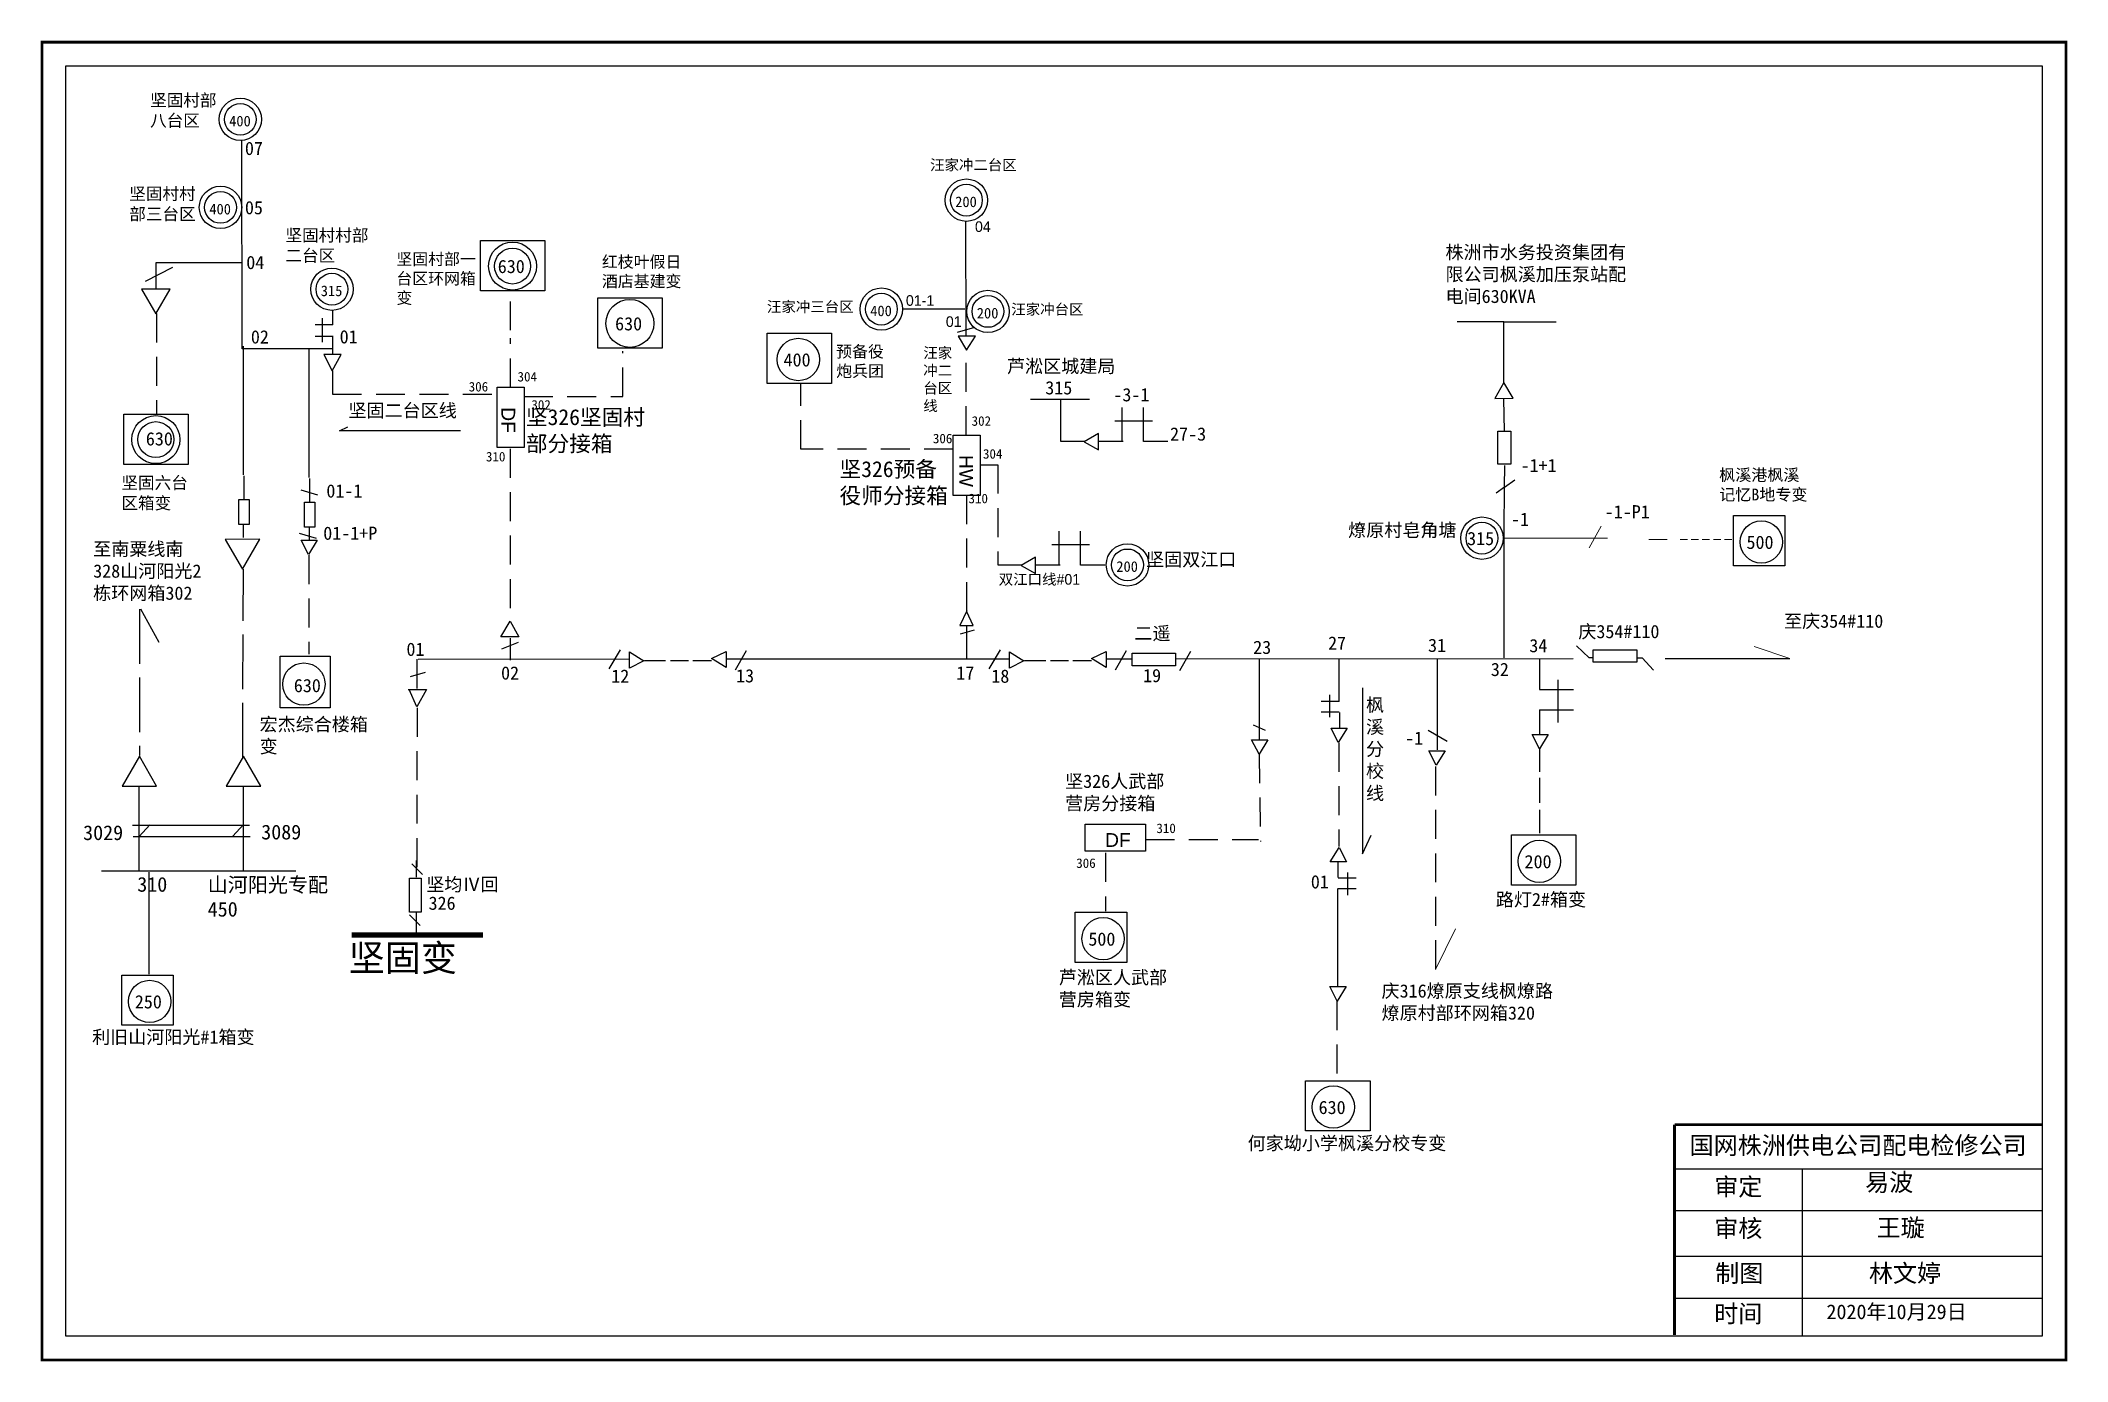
# Model space of a CAD drawing. Extents: x 0 to 344, y 0 to 224.
import ezdxf

# ---------------------------------------------------------------- set-up
doc = ezdxf.new("R2010")
doc.units = 0
doc.header["$LTSCALE"] = 0.774411
doc.linetypes.add('ACAD_ISO02W100', pattern=[15, 12, -3])
doc.linetypes.add('DASHED2', pattern=[9.525, 6.35, -3.175])
doc.layers.get('0').update_dxf_attribs({"linetype": 'CONTINUOUS'})
doc.styles.add('SimSun_txtstyle_1.80_0_0', font='simsun.ttc', dxfattribs={"height": 1.8})
doc.styles.add('SimSun_txtstyle_2.07_0_0', font='simsun.ttc', dxfattribs={"height": 2.07})
doc.styles.add('SimSun_txtstyle_2.25_0_0', font='', dxfattribs={"height": 2.25})
doc.styles.get("Standard").update_dxf_attribs({"font": '', "height": 2.5})
doc.styles.add('仿宋_txtstyle_2.25_0_0', font='simsun.ttc', dxfattribs={"height": 2.25})
doc.styles.add('仿宋_txtstyle_200.00_0_0200', font='simsun.ttc', dxfattribs={"height": 200})
doc.styles.add('字体', font='simkai_0.ttf', dxfattribs={"height": 2.5})
doc.styles.add('楷体_GB2312_txtstyle_2.25_0_0', font='SIMKAI.TTF', dxfattribs={"height": 2.25})
doc.styles.add('楷体_GB2312_txtstyle_2.50_0_0', font='simkai_0.ttf', dxfattribs={"height": 2.5})
doc.styles.add('楷体_GB2312_txtstyle_3.00_0_0', font='simkai_0.ttf', dxfattribs={"height": 3})
doc.styles.get('SimSun_txtstyle_2.25_0_0').set_extended_font_data('SimSun')
doc.styles.get('Standard').set_extended_font_data('SimSun')

msp = doc.modelspace()

# ---------------------------------------------------------------- linework, layer by layer
at = {"color": 0, "linetype": 'Continuous'}
for p, q in [((34.1, 171.84), (34.06, 207.29)), ((49.53, 175.92), (49.53, 178.28)), ((156.9, 178.55), (146.42, 178.55)), ((34.28, 172.3), (34.28, 150.41)), ((49.47, 174.01), (49.47, 170.9)), ((49.5, 171.84), (34.1, 171.84)), ((45.45, 171.83), (45.45, 149.95)), ((168.06, 163.28), (178.11, 163.28)), ((182.42, 159.57), (188.82, 159.57)), ((171.73, 138.56), (178.13, 138.56))]:
    msp.add_line(p, q, dxfattribs=at)
at = {"color": 7, "ltscale": 2}
for p, q in [((157.14, 173.97), (157.11, 193.49)), ((46.53, 175.97), (49.51, 175.95)), ((47.79, 172.93), (47.79, 177.03)), ((46.53, 174), (49.49, 174)), ((155.67, 174.68), (158.62, 175.5)), ((155.79, 173.97), (157.2, 171.61)), ((158.74, 173.97), (155.79, 173.97)), ((157.2, 171.61), (158.74, 173.97))]:
    msp.add_line(p, q, dxfattribs=at)
at = {"linetype": 'Continuous'}
for p, q in [((34.12, 186.42), (19.44, 186.42)), ((19.44, 186.42), (19.44, 181.97)), ((17.67, 183.35), (22.35, 185.68)), ((248.51, 176.42), (240.59, 176.42)), ((248.51, 166.08), (248.51, 176.42)), ((248.51, 176.42), (257.41, 176.42)), ((173.23, 156.09), (173.23, 163.09)), ((248.62, 157.82), (248.54, 163.34)), ((50.67, 157.89), (52.06, 158.58)), ((71.21, 157.89), (50.67, 157.89)), ((248.66, 148.3), (248.7, 151.99)), ((34.39, 150.26), (34.39, 146.26)), ((45.56, 149.79), (45.56, 145.79)), ((248.66, 148.3), (247.24, 147.27)), ((248.61, 140.96), (248.66, 148.3)), ((248.66, 148.3), (250.42, 149.57)), ((46.98, 146.96), (44.12, 147.81)), ((46.73, 139.6), (43.87, 140.45)), ((248.53, 141.06), (248.51, 119.32)), ((166.52, 135.03), (168.95, 133.66)), ((168.95, 133.66), (168.95, 136.41)), ((16.81, 127.63), (19.96, 121.96)), ((78.09, 122.88), (79.66, 125.54)), ((79.66, 125.54), (81.13, 122.88)), ((81.13, 122.87), (78.09, 122.88)), ((78.24, 120.82), (81.1, 121.96)), ((79.74, 118.92), (79.74, 122.66)), ((98.33, 120.69), (96.43, 117.42)), ((162.91, 120.69), (161.02, 117.42)), ((263.02, 119.34), (260.88, 121.36)), ((63.81, 119.07), (63.8, 114.12)), ((99.92, 119.07), (64.01, 119.05)), ((99.92, 120.33), (102.37, 118.79)), ((99.92, 117.56), (99.92, 120.33)), ((102.37, 118.79), (99.92, 117.56)), ((102.48, 118.89), (106.08, 118.89)), ((106.88, 118.89), (109.98, 118.89)), ((110.68, 118.89), (113.88, 118.89)), ((113.88, 119.19), (116.34, 120.42)), ((116.34, 117.65), (113.88, 119.19)), ((116.34, 120.42), (116.34, 117.65)), ((164.47, 119.1), (116.34, 119.07)), ((117.93, 117.3), (119.82, 120.56)), ((164.5, 120.33), (166.96, 118.79)), ((164.5, 117.56), (164.5, 120.33)), ((166.96, 118.79), (164.5, 117.56)), ((167.07, 118.89), (170.67, 118.89)), ((171.47, 118.89), (174.57, 118.89)), ((175.26, 118.89), (178.46, 118.89)), ((178.47, 119.19), (180.93, 120.42)), ((180.93, 117.65), (178.47, 119.19)), ((180.93, 120.42), (180.93, 117.65)), ((181.48, 119.1), (180.96, 119.1)), ((185.3, 119.11), (181.48, 119.1)), ((182.52, 117.3), (184.41, 120.56)), ((260.29, 119.14), (192.83, 119.11)), ((193.44, 117.19), (195.33, 120.46)), ((206.95, 119.11), (206.95, 105.37)), ((220.56, 111.92), (220.56, 119.15)), ((237.18, 119.08), (237.18, 103.7)), ((254.61, 119.21), (254.61, 113.94)), ((263.73, 119.34), (263.02, 119.34)), ((271.11, 119.34), (272.06, 119.34)), ((272.06, 119.34), (273.96, 117.21)), ((275.97, 119.18), (297.14, 119.18)), ((62.32, 113.93), (65.46, 113.93)), ((63.8, 110.98), (62.51, 113.93)), ((62.69, 116.14), (65.28, 116.88)), ((65.46, 113.93), (63.8, 110.98)), ((224.51, 114.2), (224.51, 86.02)), ((254.61, 113.94), (260.37, 113.94)), ((257.74, 108.34), (257.74, 115.58)), ((220.56, 111.92), (217.5, 111.92)), ((218.9, 113.05), (218.9, 109.21)), ((254.61, 110.48), (260.37, 110.48)), ((254.61, 110.48), (254.61, 106.36)), ((205.91, 107.93), (207.99, 107.04)), ((220.56, 110.08), (217.5, 110.08)), ((220.39, 104.93), (219.16, 107.39)), ((219.16, 107.39), (221.93, 107.39)), ((221.93, 107.39), (220.39, 104.93)), ((220.58, 110.03), (220.58, 107.41)), ((238.91, 105.1), (235.65, 106.99)), ((205.66, 105.4), (208.41, 105.4)), ((206.95, 102.96), (205.66, 105.4)), ((208.41, 105.4), (206.95, 102.96)), ((237.02, 101.05), (235.79, 103.51)), ((235.79, 103.51), (238.56, 103.51)), ((238.56, 103.51), (237.02, 101.05)), ((253.32, 106.3), (256.06, 106.3)), ((254.61, 103.86), (253.32, 106.3)), ((256.06, 106.3), (254.61, 103.86)), ((254.61, 103.86), (254.61, 99.93)), ((16.57, 97.45), (16.57, 83.22)), ((34.26, 97.45), (34.26, 83.22)), ((254.61, 98.94), (254.61, 94.66)), ((254.61, 93.51), (254.61, 89.54)), ((15.47, 90.88), (35.33, 90.87)), ((16.59, 88.97), (18.43, 90.96)), ((32.51, 88.99), (34.35, 90.98)), ((15.6, 88.98), (35.46, 88.97)), ((219, 84.63), (220.54, 87.08)), ((220.54, 87.08), (221.77, 84.63)), ((224.51, 86.02), (225.99, 89.17)), ((10.23, 83.11), (43.22, 83.11)), ((18.26, 82.88), (18.26, 65.54)), ((64.73, 82.52), (62.95, 84.3)), ((221.77, 84.63), (219, 84.63)), ((220.35, 81.98), (220.35, 84.6)), ((222.03, 78.96), (222.03, 82.81)), ((220.27, 80.14), (220.27, 63.44)), ((220.37, 81.93), (223.43, 81.93)), ((220.37, 80.1), (223.43, 80.1)), ((64.34, 73.84), (62.56, 75.62)), ((220.2, 61), (218.97, 63.46)), ((218.97, 63.46), (221.74, 63.46)), ((221.74, 63.46), (220.2, 61)), ((277.59, 32.49), (339.95, 32.49)), ((299.23, 32.48), (299.23, 4.15)), ((277.59, 25.39), (339.95, 25.39)), ((277.59, 17.63), (339.95, 17.63)), ((277.59, 10.53), (339.95, 10.53))]:
    msp.add_line(p, q, dxfattribs=at)
at = {"color": 7, "linetype": 'DASHED2'}
for p, q in [((79.71, 174.97), (79.71, 181.62)), ((79.72, 165.29), (79.71, 173.64)), ((98.82, 163.74), (98.82, 171.45)), ((157.16, 157.16), (157.14, 171.71)), ((49.48, 168.07), (49.48, 164.14)), ((49.48, 164.14), (77.45, 164.14)), ((81.99, 163.74), (98.82, 163.74)), ((159.69, 152.14), (162.52, 152.14)), ((162.52, 152.14), (162.52, 135.06)), ((45.46, 136.78), (45.46, 119.95))]:
    msp.add_line(p, q, dxfattribs=at)
at = {"linetype": 'DASHED2'}
for p, q in [((19.55, 177.84), (19.55, 160.77)), ((129.06, 154.79), (129.06, 165.89)), ((79.66, 154.83), (79.66, 125.75)), ((154.96, 154.79), (129.06, 154.79)), ((157.27, 127.28), (157.25, 146.78)), ((63.83, 110.81), (63.79, 83.72)), ((220.49, 104.88), (220.49, 87.23)), ((206.95, 102.96), (207.16, 88.09)), ((236.93, 100.84), (236.93, 66.38)), ((180.83, 86.16), (180.83, 76.25)), ((187.63, 88.45), (206.82, 88.45)), ((220.13, 60.99), (220.13, 47.43))]:
    msp.add_line(p, q, dxfattribs=at)
at = {"color": 0, "ltscale": 2}
for p, q in [((50.94, 170.88), (47.99, 170.88)), ((47.99, 170.88), (49.43, 168.06)), ((49.43, 168.06), (50.94, 170.88))]:
    msp.add_line(p, q, dxfattribs=at)
at = {"color": 7, "linetype": 'Continuous'}
for p, q in [((183.66, 156.07), (183.66, 161.84)), ((187.28, 156.07), (187.28, 161.84)), ((177.21, 156.07), (173.27, 156.07)), ((179.64, 157.41), (177.21, 156.04)), ((177.21, 156.04), (179.64, 154.67)), ((179.64, 154.67), (179.64, 157.41)), ((183.82, 156.07), (179.71, 156.07)), ((191.42, 156.06), (187.28, 156.07)), ((34.3, 141.96), (34.3, 139.78)), ((45.47, 141.49), (45.47, 139.31)), ((44.11, 139.32), (46.86, 139.32)), ((45.4, 136.89), (44.11, 139.32)), ((46.86, 139.32), (45.4, 136.89)), ((172.97, 135.06), (172.97, 140.83)), ((176.59, 135.06), (176.59, 140.83)), ((166.51, 135.06), (162.58, 135.06)), ((168.95, 136.41), (166.52, 135.03)), ((173.13, 135.06), (169.02, 135.06)), ((180.73, 135.06), (176.59, 135.06))]:
    msp.add_line(p, q, dxfattribs=at)
at = {"color": 7, "linetype": 'Continuous', "lineweight": 0, "ltscale": 0.823645}
for p, q in [((265.09, 141.71), (263.03, 138)), ((273.19, 139.4), (276.3, 139.4))]:
    msp.add_line(p, q, dxfattribs=at)
at = {"color": 7, "linetype": 'Continuous', "lineweight": 0, "ltscale": 1.48256}
for p, q in [((248.41, 139.65), (266.12, 139.65)), ((236.93, 66.38), (240.32, 73.28))]:
    msp.add_line(p, q, dxfattribs=at)
at = {"color": 7, "linetype": 'DASHED2', "lineweight": 0, "ltscale": 0.254211}
msp.add_line((278.51, 139.4), (287.42, 139.4), dxfattribs=at)
at = {"linetype": 'ACAD_ISO02W100'}
for p, q in [((34.21, 102.35), (34.32, 134.36)), ((16.67, 127.61), (16.67, 102.74)), ((63.71, 82.07), (63.71, 84.85)), ((63.71, 72.46), (63.71, 76.14))]:
    msp.add_line(p, q, dxfattribs=at)
at = {"ltscale": 2}
for p, q in [((157.27, 127.28), (156.09, 124.8)), ((156.09, 124.8), (158.34, 124.8)), ((156.21, 123.38), (158.57, 124.09)), ((158.34, 124.8), (157.27, 127.16)), ((157.27, 119.13), (157.27, 124.68))]:
    msp.add_line(p, q, dxfattribs=at)
at = {"color": 7, "linetype": 'DASHED2', "lineweight": 0, "ltscale": 1.681676}
msp.add_line((297.14, 119.18), (291.08, 121.26), dxfattribs=at)
at = {"linetype": 'Continuous', "const_width": 0.5}
msp.add_lwpolyline([(0.09, 223.96), (344.07, 223.96), (344.07, 0), (0.09, 0)], close=True, dxfattribs=at)
at = {"linetype": 'Continuous'}
for points in [[(4.14, 219.92), (340.02, 219.92), (340.02, 4.04), (4.14, 4.04)], [(17.01, 181.99), (19.44, 177.78), (21.87, 181.99)], [(248.51, 166.08), (247.01, 163.36), (250.12, 163.42)], [(249.73, 152.2), (247.51, 152.2), (247.51, 157.82), (249.73, 157.82)], [(35.28, 146.25), (35.28, 142), (33.53, 142), (33.53, 146.25)], [(46.45, 145.78), (46.45, 141.54), (44.7, 141.54), (44.7, 145.78)], [(287.56, 143.5), (296.31, 143.5), (296.31, 134.96), (287.56, 134.96)], [(37.1, 139.46), (31.24, 139.45), (34.18, 134.38)], [(263.7, 120.68), (271.11, 120.68), (271.11, 118.56), (263.7, 118.56)], [(49.09, 119.58), (49.09, 110.82), (40.55, 110.82), (40.55, 119.58)], [(185.34, 120.09), (192.75, 120.09), (192.75, 117.98), (185.34, 117.98)], [(16.64, 102.59), (13.72, 97.52), (19.57, 97.52)], [(34.34, 102.59), (31.41, 97.52), (37.27, 97.52)], [(249.83, 89.23), (260.79, 89.23), (260.79, 80.69), (249.83, 80.69)], [(175.7, 76.07), (184.46, 76.07), (184.46, 67.54), (175.7, 67.54)], [(13.65, 65.41), (22.41, 65.41), (22.41, 56.87), (13.65, 56.87)]]:
    msp.add_lwpolyline(points, close=True, dxfattribs=at)
at = {"color": 7, "linetype": 'Continuous'}
for points in [[(74.6, 190.21), (85.55, 190.21), (85.55, 181.68), (74.6, 181.68)], [(94.54, 180.47), (105.5, 180.47), (105.5, 171.94), (94.54, 171.94)], [(123.33, 174.5), (134.28, 174.5), (134.28, 165.96), (123.33, 165.96)], [(13.98, 160.73), (24.94, 160.73), (24.94, 152.19), (13.98, 152.19)], [(214.84, 47.46), (225.79, 47.46), (225.79, 38.93), (214.84, 38.93)]]:
    msp.add_lwpolyline(points, close=True, dxfattribs=at)
for points in [[(77.46, 155.03), (77.46, 165.29), (82.01, 165.29), (82.01, 155.03)], [(154.95, 146.9), (154.95, 157.16), (159.51, 157.16), (159.51, 146.9)], [(187.63, 86.47), (177.36, 86.47), (177.36, 91.03), (187.63, 91.03)]]:
    msp.add_lwpolyline(points, close=True)
at = {"linetype": 'ACAD_ISO02W100'}
msp.add_lwpolyline([(64.51, 76.12), (62.52, 76.12), (62.52, 81.88), (64.51, 81.88)], close=True, dxfattribs=at)
at = {"linetype": 'Continuous'}
for points, const_width in [([(52.73, 72.21), (75.02, 72.21)], 0.9), ([(277.55, 39.99), (277.55, 4.27)], 0.5), ([(277.59, 39.99), (339.95, 39.99)], 0.5)]:
    msp.add_lwpolyline(points, dxfattribs=dict(at, const_width=const_width))
at = {"color": 7}
for centre, radius in [((33.8, 210.82), 3.6), ((33.8, 210.82), 2.7), ((157.19, 197.09), 3.6), ((30.43, 195.86), 3.6), ((30.43, 195.86), 2.7), ((157.19, 197.09), 2.7), ((49.37, 181.96), 3.6), ((49.37, 181.96), 2.7), ((160.85, 178.18), 3.6), ((160.85, 178.18), 2.7)]:
    msp.add_circle(centre, radius, dxfattribs=at)
for centre, radius in [((80.06, 185.89), 4.08), ((80.06, 185.89), 3.05), ((100, 176.15), 4.08), ((128.63, 170.01), 3.6), ((19.44, 156.4), 4.08), ((19.44, 156.4), 3.05), ((244.81, 139.65), 3.6), ((244.81, 139.65), 2.7), ((292.29, 139.01), 3.6), ((184.57, 135.11), 3.6), ((184.57, 135.11), 2.7), ((44.6, 114.85), 3.6), ((254.56, 84.74), 3.6), ((180.43, 71.59), 3.6), ((18.38, 60.92), 3.6), ((219.56, 42.98), 3.6)]:
    msp.add_circle(centre, radius)
at = {"color": 0}
for radius in [3.6, 2.7]:
    msp.add_circle((142.75, 178.57), radius, dxfattribs=at)

# ---------------------------------------------------------------- texts
at = {"color": 7}
for s, p in [('400', (31.9, 209.63)), ('400', (28.53, 194.67)), ('200', (155.29, 195.91)), ('315', (47.47, 180.78)), ('200', (158.96, 176.99)), ('200', (182.67, 133.93))]:
    msp.add_text(s, height=1.8, dxfattribs=at).set_placement(p)
for s, p in [('630', (77.55, 184.7)), ('630', (97.49, 174.96)), ('400', (126.12, 168.83)), ('315', (242.29, 138.47)), ('500', (289.77, 137.83)), ('630', (42.89, 113.48)), ('200', (252.05, 83.56)), ('500', (177.92, 70.4)), ('250', (15.87, 59.74)), ('630', (217.05, 41.79))]:
    msp.add_text(s, height=2.25).set_placement(p)
at = {"color": 0}
for s, height, p in [('400', 1.8, (140.85, 177.38)), ('315', 2.25, (170.6, 164.08))]:
    msp.add_text(s, height=height, dxfattribs=at).set_placement(p)
at = {"color": 7, "attachment_point": 1}
for s, insert, char_height, width, style in [('{\\fSimSun|b0|i0|c134|p2;坚固村部八台区}', (18.46, 215.11), 2.07, 13.262, 'SimSun_txtstyle_2.07_0_0'), ('燎原村皂角塘', (222.07, 142.15), 2.25, 28.4241, '字体'), ('{\\fSimSun|b0|i0|c134|p2;坚固双江口}', (187.73, 137.16), 2.25, 15.8703, '字体')]:
    msp.add_mtext(s, dxfattribs=dict(at, insert=insert, char_height=char_height, width=width, style=style))
at = {"color": 7, "linetype": 'Continuous', "char_height": 2.25, "attachment_point": 1}
for s, insert, width, style in [('{\\fSimSun|b0|i0|c134|p2;07}', (34.58, 207.01), 12.9258, '楷体_GB2312_txtstyle_2.25_0_0'), ('{\\fSimSun|b0|i0|c134|p2;05}', (34.58, 196.94), 12.9258, '字体'), ('{\\fSimSun|b0|i0|c134|p2;04}', (34.81, 187.63), 12.9258, '楷体_GB2312_txtstyle_2.25_0_0'), ('{\\fSimSun|b0|i0|c134|p2;02}', (35.59, 174.98), 12.9258, '字体'), ('{\\fSimSun|b0|i0|c134|p2;01}', (50.68, 175), 12.9258, '字体'), ('{\\H0.72x;306}', (72.61, 166.2), 9.8824, '字体'), ('{\\H0.72x;304}', (80.91, 167.9), 9.8824, '字体'), ('{\\fSimSun|b0|i0|c134|p2;坚固二台区线}', (52.17, 162.48), 25.8299, '字体'), ('{\\H0.72x;302}', (83.26, 163.12), 9.8824, '字体'), ('{\\H0.72x;302}', (158.08, 160.37), 9.8824, '字体'), ('{\\fSimSun|b0|i0|c134|p2;630}', (17.74, 157.66), 12.9258, '字体'), ('{\\H0.72x;306}', (151.5, 157.4), 9.8824, '字体'), ('{\\H0.72x;310}', (75.54, 154.31), 9.8824, '字体'), ('{\\H0.72x;304}', (160.01, 154.79), 9.8824, '字体'), ('{\\fSimSun|b0|i0|c134|p2;01-1}', (48.42, 148.8), 12.9258, '字体'), ('{\\H0.72x;310}', (157.55, 147.21), 9.8824, '字体'), ('{\\fSimSun|b0|i0|c134|p2;01-1+P}', (47.89, 141.62), 12.9258, '字体')]:
    msp.add_mtext(s, dxfattribs=dict(at, insert=insert, width=width, style=style))
at = {"color": 7, "attachment_point": 1}
for s, insert, char_height, width in [('汪家冲二台区', (151.02, 203.97), 1.8, 18.0877), ('{\\fSimSun|b0|i0|c134|p2;坚固村村部三台区}', (14.92, 199.22), 2.07, 13.262), ('{\\f\uffbfﾬￌﾣﾤ_GB2312|b0|i0|c134|p49;04}', (158.65, 193.49), 1.8, 18.0877), ('坚固村村部二台区', (41.46, 192.16), 2.07, 15.7859), ('汪家冲台区', (164.82, 179.44), 1.8, 18.0877), ('{\\f\uffbfﾬￌﾣﾤ_GB2312|b0|i0|c134|p49;01}', (153.7, 177.35), 1.8, 18.0877), ('坚固六台区箱变', (13.58, 150.1), 2.07, 13.262)]:
    msp.add_mtext(s, dxfattribs=dict(at, insert=insert, char_height=char_height, width=width))
at = {"attachment_point": 1}
for s, insert, char_height, width, style in [('{\\fSimSun|b0|i0|c134|p2;株洲市水务投资集团有限公司枫溪加压泵站配电间630KVA}', (238.62, 189.37), 2.25, 30.8571, '字体'), ('{\\fSimSun|b0|i0|c134|p2;坚固村部一台区环网箱变}', (60.32, 188.07), 1.98, 14.9346, '字体'), ('红枝叶假日酒店基建变', (95.25, 187.61), 1.98, 14.9346, '字体'), ('{\\fSimSun|b0|i0|c134|p2;预备役炮兵团}', (135.07, 172.35), 1.98, 9.2249, '字体'), ('-1+1', (251.38, 153.13), 2.25, 13.4544, 'SimSun_txtstyle_2.25_0_0'), ('-1-P1', (265.68, 145.26), 2.25, 13.4544, 'SimSun_txtstyle_2.25_0_0'), ('{\\fSimSun|b0|i0|c134|p2;至南粟线南328山河阳光2栋环网箱302}', (8.79, 138.94), 2.25, 19.4484, '字体'), ('{\\fSimSun|b0|i0|c134|p2;二遥}', (185.75, 124.61), 2.25, 15.8703, '字体'), ('{\\fSimSun|b0|i0|c134|p2;庆}354#110', (261.19, 124.91), 2.25, 25.0846, '字体'), ('{\\fSimSun|b0|i0|c134|p2;枫\\P溪\\P分\\P校\\P线}', (225.11, 112.45), 2.25, 42.0798, '字体'), ('{\\fSimSun|b0|i0|c134|p2;宏杰综合楼箱变}', (37.07, 109.14), 2.25, 19.4484, '字体'), ('坚326人武部\\P营房分接箱', (173.97, 99.47), 2.25, 42.0798, '字体'), ('路灯2#箱变', (247.17, 79.37), 2.25, 42.0798, '字体'), ('芦淞区人武部\\P营房箱变', (172.9, 66.14), 2.25, 42.0798, '字体'), ('{\\fSimSun|b0|i0|c134|p2;庆316燎原支线枫燎路燎原村部环网箱320}', (227.75, 63.84), 2.25, 30.562, '字体'), ('{\\fSimSun|b0|i0|c134|p2;利旧山河阳光}#1{\\fSimSun|b0|i0|c134|p2;箱变}', (8.6, 56), 2.25, 42.0798, '字体'), ('{\\fSimSun|b0|i0|c134|p2;何家坳小学枫溪分校专变}', (204.99, 37.96), 2.25, 42.0798, '字体')]:
    msp.add_mtext(s, dxfattribs=dict(at, insert=insert, char_height=char_height, width=width, style=style))
at = {"color": 0, "char_height": 1.8, "width": 18.0877, "attachment_point": 1}
for s, insert in [('汪家冲三台区', (123.29, 179.88)), ('{\\f\uffbfﾬￌﾣﾤ_GB2312|b0|i0|c134|p49;01-1}', (146.91, 180.94))]:
    msp.add_mtext(s, dxfattribs=dict(at, insert=insert))
at = {"color": 2, "true_color": 0xffff00, "char_height": 1.8, "attachment_point": 1, "style": 'SimSun_txtstyle_1.80_0_0'}
for s, insert, width in [('汪家冲二{\\f\uffbfﾬￌﾣﾤ_GB2312|b0|i0|c134|p49;\\P}台区线', (149.87, 172.05), 5.6538), ('{\\f\uffbfﾬￌﾣﾤ_GB2312|b0|i0|c134|p49;双江口线#01}', (162.69, 133.55), 18.0877)]:
    msp.add_mtext(s, dxfattribs=dict(at, insert=insert, width=width))
at = {"color": 0, "insert": (164.1, 170.01), "char_height": 2.25, "width": 28.4241, "attachment_point": 1, "style": '字体'}
msp.add_mtext('芦淞区城建局', dxfattribs=at)
at = {"linetype": 'Continuous', "attachment_point": 1, "style": '字体'}
for s, insert, char_height, width in [('{\\fSimSun|b0|i0|c134|p2;坚326坚固村\\P部分接箱}', (82.33, 161.57), 2.7, 33.4543), ('{\\fSimSun|b0|i0|c134|p2;坚}326{\\fSimSun|b0|i0|c134|p2;预备役师分接箱}', (135.63, 152.73), 2.7, 19.5907), ('01', (62.03, 121.9), 2.25, 11.0792), ('{\\H0.72x;310}', (189.48, 91.16), 2.25, 9.8824), ('{\\fArial|b0|i0|c0|p32;\\H1.04x;DF}', (180.76, 89.53), 2.25, 9.8824), ('{\\H0.72x;306}', (175.86, 85.24), 2.25, 9.8824), ('{\\fSimSun|b0|i0|c134|p2;坚固变}', (52.21, 70.58), 4.5, 24.746), ('审定', (284.28, 30.93), 3, 23.4615), ('审核', (284.28, 23.86), 3, 23.4615), ('制图', (284.45, 16.24), 3, 23.4615), ('{\\fSimSun|b0|i0|c134|p2;林文婷}', (310.57, 16.24), 3, 23.4615), ('时间', (284.28, 9.36), 3, 23.4615)]:
    msp.add_mtext(s, dxfattribs=dict(at, insert=insert, char_height=char_height, width=width))
at = {"char_height": 2.25, "attachment_point": 1}
for s, insert, width in [('-3-1', (182.17, 165.15), 13.4544), ('27-3', (191.81, 158.48), 13.4544), ('-1', (249.75, 143.99), 13.4544), ('23', (205.93, 122.23), 5.7764), ('27', (218.66, 122.94), 5.7764), ('31', (235.65, 122.57), 5.7764), ('34', (252.86, 122.51), 17.4851), ('02', (78.11, 117.87), 5.7764), ('12', (96.84, 117.33), 5.7764), ('13', (118.05, 117.39), 5.7764), ('17', (155.48, 117.87), 5.7764), ('18', (161.43, 117.33), 5.7764), ('19', (187.22, 117.43), 5.7764), ('32', (246.32, 118.47), 5.7764), ('-1', (231.76, 106.8), 13.4544), ('01', (215.73, 82.38), 5.7764)]:
    msp.add_mtext(s, dxfattribs=dict(at, insert=insert, width=width))
at = {"color": 7, "linetype": 'Continuous', "char_height": 2.25, "width": 9.8824, "attachment_point": 1, "rotation": 270, "style": '字体'}
for s, insert in [('{\\fArial|b0|i0|c0|p32;\\H1.04x;DF}', (80.51, 161.9)), ('{\\fArial|b0|i0|c0|p32;\\H1.04x;HW}', (158.33, 153.79))]:
    msp.add_mtext(s, dxfattribs=dict(at, insert=insert))
at = {"color": 7, "linetype": 'DASHED2', "lineweight": 0, "ltscale": 1.681676, "insert": (285.13, 151.4), "char_height": 2, "attachment_point": 1, "style": '仿宋_txtstyle_200.00_0_0200'}
msp.add_mtext('枫溪港枫溪^M^J记忆B地专变', dxfattribs=at)
at = {"color": 1, "true_color": 0xff0000, "insert": (296.16, 126.68), "char_height": 2.25, "width": 16.0785, "attachment_point": 1, "style": '仿宋_txtstyle_2.25_0_0'}
msp.add_mtext('至庆354#110', dxfattribs=at)
at = {"color": 1, "linetype": 'Continuous', "char_height": 2.5, "attachment_point": 1, "style": '字体'}
for s, insert, width in [('{\\fSimSun|b0|i0|c134|p2;\\C0;3029}', (7.08, 90.85), 26.3592), ('{\\fSimSun|b0|i0|c134|p2;\\C0;3089}', (37.35, 90.96), 26.3592), ('{\\fSimSun|b0|i0|c134|p2;\\C0;310}', (16.28, 82.07), 26.3592), ('{\\fSimSun|b0|i0|c134|p2;\\C0;山河阳光专配\\P450}', (28.25, 82.01), 30.8097)]:
    msp.add_mtext(s, dxfattribs=dict(at, insert=insert, width=width))
at = {"linetype": 'Continuous', "char_height": 2.25, "attachment_point": 1}
for s, insert, width in [('坚均Ⅳ回', (65.4, 81.95), 14.0098), ('326', (65.79, 78.75), 5.0899)]:
    msp.add_mtext(s, dxfattribs=dict(at, insert=insert, width=width))
at = {"color": 0, "linetype": 'Continuous', "insert": (280.1, 37.97), "char_height": 3, "width": 62.0638, "attachment_point": 1, "style": '字体'}
msp.add_mtext('{\\fSimSun|b0|i0|c134|p2;国网株洲供电公司配电检修公司}', dxfattribs=at)
at = {"color": 7, "linetype": 'Continuous', "true_color": 0xffffff, "attachment_point": 1}
for s, insert, char_height, width, style in [('易波', (309.93, 31.7), 3, 23.4615, '楷体_GB2312_txtstyle_3.00_0_0'), ('{\\fSimSun|b0|i0|c134|p2;王璇}', (311.88, 23.99), 3, 33.0539, '字体'), ('2020{\\fSimSun|b0|i0|c134|p2;年}10{\\fSimSun|b0|i0|c134|p2;月29日}', (303.36, 9.44), 2.5, 23.4615, '楷体_GB2312_txtstyle_2.50_0_0')]:
    msp.add_mtext(s, dxfattribs=dict(at, insert=insert, char_height=char_height, width=width, style=style))

doc.saveas('drawing.dxf')
